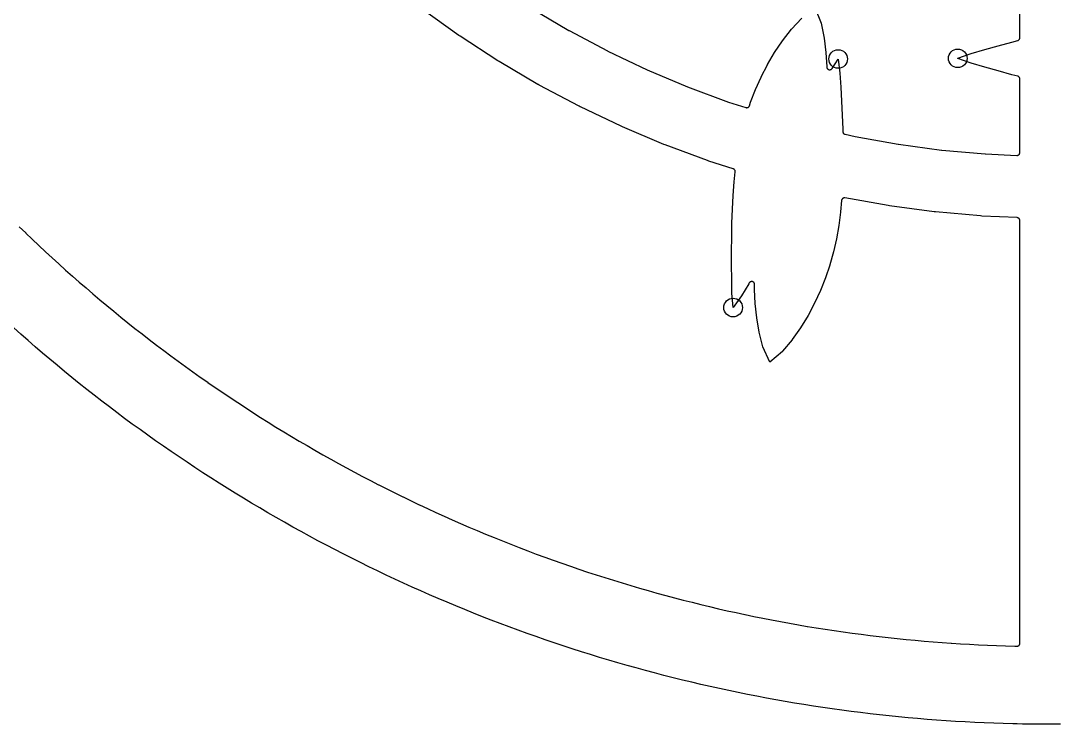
# Model space of a CAD drawing. Header units: millimetres. Extents: x -135 to 135, y -135 to 135.
# Drawn here: x -89.4 to 0.4, y -135 to -73.9 of the extents above; entities that cross this region are included whole.
import ezdxf

# ---------------------------------------------------------------- set-up
doc = ezdxf.new("R2010")
doc.units = ezdxf.units.MM
for name, color, linetype in [('CUT_INNER', 6, 'Continuous'), ('CUT_OUTER', 1, 'Continuous'), ('ENGRAVE', 7, 'Continuous')]:
    doc.layers.add(name, color=color, linetype=linetype)

msp = doc.modelspace()

# ---------------------------------------------------------------- linework, layer by layer
at = {"layer": 'CUT_INNER'}
for points in [[(-20.4878, -72.7719), (-19.9625, -74.1225), (-19.9608, -74.1274), (-19.9595, -74.1325), (-19.6955, -75.4119), (-19.694, -75.4215), (-19.5353, -76.6731), (-19.5346, -76.681), (-19.4584, -77.911), (-19.4582, -77.9184), (-19.4582, -77.9187), (-19.4569, -77.9434), (-19.4532, -77.9679), (-19.4471, -77.9918), (-19.4386, -78.0151), (-19.4279, -78.0374), (-19.4151, -78.0585), (-19.4002, -78.0783), (-19.3835, -78.0964), (-19.365, -78.1129), (-19.345, -78.1274), (-19.3237, -78.1399), (-19.3012, -78.1502), (-19.2778, -78.1583), (-19.2538, -78.164), (-19.2293, -78.1673), (-19.2045, -78.1682), (-19.1799, -78.1666), (-19.1555, -78.1626), (-19.1316, -78.1562), (-19.1085, -78.1475), (-19.0863, -78.1365), (-19.0653, -78.1234), (-19.0458, -78.1083), (-19.0278, -78.0913), (-19.0116, -78.0726), (-18.9973, -78.0524), (-18.478, -77.2366), (-18.475, -77.2324), (-18.474, -77.2379), (-18.322, -78.4658), (-18.3213, -78.4733), (-18.2444, -79.6897), (-18.2443, -79.6911), (-18.1803, -80.9074), (-18.1249, -82.1231), (-18.0796, -83.3371), (-18.0796, -83.3385), (-18.0746, -83.5292), (-18.0727, -83.5546), (-18.0681, -83.5796), (-18.0611, -83.6041), (-18.0516, -83.6277), (-18.0398, -83.6502), (-18.0257, -83.6714), (-18.0096, -83.691), (-17.9915, -83.7089), (-17.9718, -83.7249), (-17.9505, -83.7388), (-17.9279, -83.7505), (-17.9042, -83.7598), (-17.8797, -83.7666), (-16.9981, -83.9655), (-16.9872, -83.9677), (-13.2568, -84.6369), (-13.2459, -84.6386), (-9.4894, -85.1416), (-9.4784, -85.1428), (-5.7034, -85.4787), (-5.6923, -85.4795), (-2.9611, -85.6007), (-2.9359, -85.6006), (-2.9108, -85.5979), (-2.8861, -85.5927), (-2.8621, -85.585), (-2.8389, -85.5749), (-2.8169, -85.5626), (-2.7963, -85.5481), (-2.7772, -85.5316), (-2.7599, -85.5133), (-2.7445, -85.4933), (-2.7312, -85.4719), (-2.7201, -85.4492), (-2.7114, -85.4255), (-2.7051, -85.4011), (-2.7013, -85.3762), (-2.7, -85.351), (-2.7, -78.9692), (-2.7013, -78.944), (-2.7051, -78.9191), (-2.7114, -78.8947), (-2.7201, -78.871), (-2.7311, -78.8484), (-2.7444, -78.8269), (-2.7598, -78.8069), (-2.7771, -78.7886), (-2.7962, -78.7721), (-2.8168, -78.7576), (-2.8388, -78.7453), (-2.8619, -78.7352), (-2.8859, -78.7275), (-3.3956, -78.5924), (-4.5697, -78.2707), (-5.7438, -77.9402), (-5.7451, -77.9398), (-6.9148, -77.5971), (-6.9219, -77.5948), (-8.0863, -77.1764), (-8.0914, -77.1742), (-8.0863, -77.1721), (-6.9219, -76.7536), (-6.9148, -76.7513), (-5.7451, -76.4086), (-5.7438, -76.4082), (-4.5714, -76.0782), (-3.3976, -75.7565), (-2.8859, -75.6209), (-2.8619, -75.6132), (-2.8388, -75.6031), (-2.8168, -75.5908), (-2.7962, -75.5763), (-2.7771, -75.5598), (-2.7598, -75.5415), (-2.7444, -75.5215), (-2.7311, -75.5001), (-2.7201, -75.4774), (-2.7114, -75.4538), (-2.7051, -75.4293), (-2.7013, -75.4044), (-2.7, -75.3792), (-2.7, -67.9562)], [(-89.5662, -91.793), (-89.0024, -92.3398), (-89.0013, -92.3409), (-88.4341, -92.8842), (-88.433, -92.8852), (-87.8625, -93.425), (-87.8614, -93.4261), (-87.2876, -93.9624), (-87.2865, -93.9634), (-86.7095, -94.4962), (-86.7083, -94.4972), (-86.128, -95.0265), (-86.1269, -95.0275), (-85.5433, -95.5531), (-85.5422, -95.5542), (-84.9554, -96.0762), (-84.9542, -96.0772), (-84.3643, -96.5957), (-84.3631, -96.5967), (-83.77, -97.1115), (-83.7688, -97.1125), (-83.1726, -97.6237), (-83.1714, -97.6247), (-82.572, -98.1322), (-82.5708, -98.1332), (-81.9683, -98.637), (-81.9671, -98.638), (-81.3615, -99.1381), (-81.3603, -99.1391), (-80.7517, -99.6355), (-80.7505, -99.6364), (-80.1388, -100.1291), (-80.1376, -100.13), (-79.5229, -100.6189), (-79.5217, -100.6199), (-78.9041, -101.105), (-78.9028, -101.1059), (-78.2822, -101.5872), (-78.281, -101.5881), (-77.6574, -102.0656), (-77.6562, -102.0665), (-77.0297, -102.5402), (-77.0284, -102.5411), (-76.3991, -103.0109), (-76.3978, -103.0118), (-75.7655, -103.4777), (-75.7643, -103.4786), (-75.1292, -103.9407), (-75.128, -103.9416), (-74.49, -104.3997), (-74.4888, -104.4006), (-73.848, -104.8548), (-73.8468, -104.8557), (-73.2033, -105.306), (-73.202, -105.3068), (-72.5557, -105.7531), (-72.5545, -105.754), (-71.9055, -106.1963), (-71.9042, -106.1972), (-71.2525, -106.6355), (-71.2512, -106.6364), (-70.5969, -107.0707), (-70.5956, -107.0716), (-69.9386, -107.5019), (-69.9373, -107.5027), (-69.2776, -107.929), (-69.2763, -107.9298), (-68.6141, -108.3521), (-68.6128, -108.3529), (-67.948, -108.771), (-67.9467, -108.7718), (-67.2793, -109.1859), (-67.278, -109.1867), (-66.6081, -109.5967), (-66.6067, -109.5975), (-65.9343, -110.0033), (-65.933, -110.0041), (-65.2581, -110.4058), (-65.2568, -110.4066), (-64.5795, -110.8041), (-64.5781, -110.8049), (-63.8984, -111.1983), (-63.897, -111.1991), (-63.2149, -111.5883), (-63.2135, -111.589), (-62.529, -111.9741), (-62.5276, -111.9748), (-61.8407, -112.3556), (-61.8394, -112.3564), (-61.1502, -112.733), (-61.1488, -112.7337), (-60.4573, -113.106), (-60.456, -113.1068), (-59.7622, -113.4749), (-59.7608, -113.4756), (-59.0648, -113.8394), (-59.0634, -113.8401), (-58.3652, -114.1997), (-58.3638, -114.2004), (-57.6633, -114.5557), (-57.662, -114.5564), (-56.9594, -114.9073), (-56.958, -114.908), (-56.2532, -115.2547), (-56.2518, -115.2553), (-55.545, -115.5977), (-55.5436, -115.5983), (-54.8346, -115.9363), (-54.8332, -115.937), (-54.1222, -116.2706), (-54.1208, -116.2712), (-53.4078, -116.6005), (-53.4064, -116.6011), (-52.6913, -116.926), (-52.6899, -116.9266), (-51.9729, -117.2471), (-51.9715, -117.2477), (-51.2525, -117.5638), (-51.2511, -117.5644), (-50.5302, -117.876), (-50.5288, -117.8767), (-49.806, -118.1839), (-49.8045, -118.1845), (-49.0799, -118.4873), (-49.0784, -118.4878), (-48.3519, -118.7862), (-48.3505, -118.7868), (-47.6221, -119.0806), (-47.6207, -119.0812), (-46.8906, -119.3706), (-46.8892, -119.3711), (-46.1573, -119.656), (-46.1558, -119.6566), (-45.4222, -119.937), (-45.4208, -119.9376), (-44.6854, -120.2135), (-44.684, -120.214), (-43.947, -120.4854), (-43.9455, -120.4859), (-43.2068, -120.7528), (-43.2054, -120.7533), (-42.4651, -121.0156), (-42.4637, -121.0161), (-41.7218, -121.2739), (-41.7203, -121.2744), (-40.9769, -121.5276), (-40.9754, -121.5281), (-40.2304, -121.7767), (-40.229, -121.7772), (-39.4824, -122.0213), (-39.481, -122.0218), (-38.733, -122.2613), (-38.7315, -122.2617), (-37.9821, -122.4966), (-37.9806, -122.4971), (-37.2297, -122.7274), (-37.2283, -122.7278), (-36.476, -122.9535), (-36.4745, -122.9539), (-35.7209, -123.175), (-35.7194, -123.1754), (-34.9644, -123.3919), (-34.963, -123.3923), (-34.2066, -123.6041), (-34.2052, -123.6045), (-33.4476, -123.8116), (-33.4461, -123.812), (-32.6873, -124.0145), (-32.6858, -124.0149), (-31.9257, -124.2128), (-31.9242, -124.2131), (-31.163, -124.4063), (-31.1615, -124.4067), (-30.399, -124.5952), (-30.3975, -124.5956), (-29.6339, -124.7794), (-29.6325, -124.7797), (-28.8678, -124.9589), (-28.8663, -124.9592), (-28.1005, -125.1336), (-28.099, -125.134), (-27.3321, -125.3037), (-27.3306, -125.304), (-26.5628, -125.469), (-26.5613, -125.4694), (-25.7924, -125.6297), (-25.7909, -125.63), (-25.0211, -125.7856), (-25.0196, -125.7859), (-24.2488, -125.9367), (-24.2473, -125.937), (-23.4756, -126.0831), (-23.4741, -126.0834), (-22.7015, -126.2248), (-22.7, -126.2251), (-21.9266, -126.3617), (-21.9251, -126.362), (-21.1509, -126.4939), (-21.1494, -126.4941), (-20.3743, -126.6213), (-20.3728, -126.6215), (-19.597, -126.7439), (-19.5955, -126.7441), (-18.8189, -126.8618), (-18.8174, -126.862), (-18.0402, -126.9749), (-18.0387, -126.9751), (-17.2607, -127.0832), (-17.2592, -127.0834), (-16.4806, -127.1867), (-16.4791, -127.1869), (-15.6999, -127.2854), (-15.6984, -127.2856), (-14.9186, -127.3793), (-14.9171, -127.3795), (-14.1368, -127.4685), (-14.1352, -127.4687), (-13.3544, -127.5528), (-13.3528, -127.553), (-12.5715, -127.6324), (-12.5699, -127.6325), (-11.7881, -127.7071), (-11.7866, -127.7072), (-11.0043, -127.777), (-11.0027, -127.7772), (-10.22, -127.8421), (-10.2185, -127.8423), (-9.4354, -127.9024), (-9.4339, -127.9026), (-8.6504, -127.9579), (-8.6489, -127.958), (-7.8651, -128.0086), (-7.8636, -128.0087), (-7.0796, -128.0544), (-7.078, -128.0545), (-6.2937, -128.0955), (-6.2922, -128.0956), (-5.5076, -128.1317), (-5.5061, -128.1317), (-4.7213, -128.1631), (-4.7198, -128.1631), (-3.9348, -128.1896), (-3.9333, -128.1897), (-3.1482, -128.2114), (-3.1466, -128.2114), (-2.9554, -128.2155), (-2.9305, -128.2148), (-2.9058, -128.2116), (-2.8816, -128.206), (-2.8581, -128.198), (-2.8354, -128.1878), (-2.8139, -128.1753), (-2.7937, -128.1607), (-2.7751, -128.1442), (-2.7582, -128.126), (-2.7433, -128.1061), (-2.7303, -128.0849), (-2.7195, -128.0625), (-2.7111, -128.0391), (-2.7049, -128.015), (-2.7012, -127.9904), (-2.7, -127.9656), (-2.7, -91.2568), (-2.7011, -91.233), (-2.7045, -91.2094), (-2.7102, -91.1862), (-2.718, -91.1637), (-2.7279, -91.142), (-2.7399, -91.1214), (-2.7537, -91.102), (-2.7693, -91.084), (-2.7866, -91.0676), (-2.8054, -91.0529), (-2.8255, -91.04), (-2.8467, -91.0291), (-2.8689, -91.0203), (-2.8917, -91.0137), (-2.9152, -91.0092), (-2.9389, -91.007), (-5.9958, -90.8713), (-5.9986, -90.8711), (-6.1154, -90.8634), (-6.1181, -90.8632), (-10.0208, -90.5159), (-10.0236, -90.5156), (-10.1399, -90.5027), (-10.1426, -90.5023), (-14.0261, -89.9823), (-14.0288, -89.9819), (-14.1445, -89.9638), (-14.1472, -89.9633), (-17.8819, -89.2934), (-17.906, -89.2903), (-17.9303, -89.2895), (-17.9546, -89.2911), (-17.9786, -89.295), (-18.0021, -89.3013), (-18.0248, -89.3098), (-18.0467, -89.3205), (-18.0674, -89.3332), (-18.0867, -89.3479), (-18.1046, -89.3644), (-18.1207, -89.3826), (-18.135, -89.4022), (-18.1474, -89.4231), (-18.1576, -89.4452), (-18.1657, -89.4681), (-18.1715, -89.4917), (-18.175, -89.5158), (-18.2699, -90.5129), (-18.2705, -90.5176), (-18.426, -91.6808), (-18.4268, -91.686), (-18.6305, -92.8378), (-18.6316, -92.8435), (-18.8878, -93.983), (-18.8893, -93.989), (-19.2016, -95.1155), (-19.2035, -95.1217), (-19.5754, -96.2344), (-19.5777, -96.2408), (-20.0123, -97.3392), (-20.0151, -97.3456), (-20.5156, -98.429), (-20.5188, -98.4354), (-21.0886, -99.5031), (-21.0923, -99.5095), (-21.7363, -100.5602), (-21.7407, -100.5669), (-22.4678, -101.5979), (-22.4737, -101.6056), (-23.3068, -102.6118), (-23.3103, -102.6157), (-23.3141, -102.6193), (-24.4114, -103.5658), (-24.416, -103.5693), (-24.4185, -103.5642), (-25.0032, -102.2383), (-25.0051, -102.2334), (-25.0066, -102.2284), (-25.3271, -100.9619), (-25.3291, -100.9524), (-25.5431, -99.7091), (-25.5442, -99.7012), (-25.6748, -98.4758), (-25.6754, -98.4684), (-25.7317, -97.2595), (-25.7318, -97.2523), (-25.7269, -96.8062), (-25.7279, -96.7821), (-25.7311, -96.7581), (-25.7366, -96.7346), (-25.7444, -96.7117), (-25.7544, -96.6896), (-25.7664, -96.6687), (-25.7804, -96.649), (-25.7962, -96.6307), (-25.8138, -96.6141), (-25.8328, -96.5992), (-25.8532, -96.5862), (-25.8748, -96.5753), (-25.8973, -96.5665), (-25.9206, -96.5599), (-25.9444, -96.5556), (-25.9684, -96.5536), (-25.9926, -96.554), (-26.0166, -96.5566), (-26.0403, -96.5616), (-26.0634, -96.5689), (-26.0856, -96.5783), (-26.1069, -96.5899), (-26.1269, -96.6034), (-26.1455, -96.6188), (-26.1625, -96.636), (-26.1778, -96.6547), (-26.1913, -96.6748), (-26.2369, -96.7507), (-26.2376, -96.7519), (-26.8759, -97.7902), (-26.8801, -97.7964), (-27.5904, -98.8101), (-27.5935, -98.8142), (-27.5943, -98.8086), (-27.6916, -97.5751), (-27.692, -97.5676), (-27.7149, -96.349), (-27.7149, -96.3477), (-27.7248, -95.1297), (-27.7263, -93.9127), (-27.7177, -92.6979), (-27.7177, -92.6965), (-27.6954, -91.4875), (-27.6954, -91.4856), (-27.6549, -90.282), (-27.6548, -90.2796), (-27.5912, -89.0829), (-27.591, -89.0799), (-27.4991, -87.8915), (-27.4988, -87.8879), (-27.4081, -87.0349), (-27.4067, -87.0105), (-27.4077, -86.9861), (-27.4111, -86.962), (-27.4168, -86.9383), (-27.4247, -86.9152), (-27.4349, -86.8931), (-27.4472, -86.872), (-27.4615, -86.8523), (-27.4776, -86.834), (-27.4955, -86.8174), (-27.5149, -86.8026), (-27.5356, -86.7897), (-27.5575, -86.779), (-27.5803, -86.7704), (-29.6931, -86.0922), (-29.6957, -86.0913), (-29.8063, -86.0531), (-29.8089, -86.0521), (-33.4827, -84.6903), (-33.4853, -84.6893), (-33.5941, -84.6462), (-33.5967, -84.6452), (-37.2065, -83.1217), (-37.209, -83.1206), (-37.3158, -83.0727), (-37.3183, -83.0716), (-40.857, -81.3895), (-40.8595, -81.3883), (-40.964, -81.3357), (-40.9665, -81.3344), (-44.4271, -79.497), (-44.4295, -79.4957), (-44.5316, -79.4385), (-44.534, -79.4372), (-47.9097, -77.4481), (-47.9121, -77.4466), (-48.0115, -77.385), (-48.0139, -77.3835), (-51.298, -75.2467), (-51.3003, -75.2451), (-51.397, -75.1791), (-51.3992, -75.1775), (-54.5853, -72.8971)], [(-45.1131, -72.8282), (-41.8478, -74.7522), (-41.8382, -74.7577), (-38.4908, -76.535), (-38.4809, -76.5399), (-35.0579, -78.167), (-35.0478, -78.1715), (-31.5561, -79.6452), (-31.5458, -79.6493), (-27.9921, -80.9666), (-27.9816, -80.9702), (-26.4888, -81.4494), (-26.4651, -81.4557), (-26.441, -81.4597), (-26.4166, -81.4613), (-26.3921, -81.4605), (-26.3678, -81.4574), (-26.344, -81.4518), (-26.3208, -81.444), (-26.2985, -81.4339), (-26.2773, -81.4217), (-26.2574, -81.4075), (-26.239, -81.3914), (-26.2222, -81.3736), (-26.2072, -81.3543), (-26.1942, -81.3335), (-26.1833, -81.3116), (-26.1746, -81.2888), (-26.0744, -80.9809), (-26.0722, -80.9748), (-25.6513, -79.8796), (-25.6487, -79.8734), (-25.1658, -78.7953), (-25.1627, -78.789), (-24.6147, -77.7289), (-24.6112, -77.7226), (-23.9946, -76.6813), (-23.9906, -76.675), (-23.3006, -75.654), (-23.2959, -75.6475), (-22.5238, -74.6498), (-22.5176, -74.6423), (-21.6406, -73.674)]]:
    msp.add_lwpolyline(points, dxfattribs=at)
at = {"layer": 'CUT_OUTER'}
msp.add_lwpolyline([(0.8283, -134.9975), (0, -135), (-0.8283, -134.9975), (-1.6567, -134.9898), (-2.4849, -134.9771), (-2.9343, -134.9675), (-3.3123, -134.9594), (-4.1403, -134.9365), (-4.9682, -134.9085), (-5.7959, -134.8755), (-6.6234, -134.8374), (-7.4506, -134.7942), (-8.2775, -134.746), (-9.1042, -134.6927), (-9.9305, -134.6343), (-10.7564, -134.5708), (-11.5819, -134.5023), (-12.4069, -134.4287), (-13.2316, -134.35), (-14.0557, -134.2663), (-14.8792, -134.1775), (-15.7023, -134.0837), (-16.5247, -133.9848), (-17.3465, -133.8809), (-18.1676, -133.772), (-18.9881, -133.658), (-19.8079, -133.5389), (-20.6269, -133.4149), (-21.4451, -133.2858), (-22.2625, -133.1517), (-23.0791, -133.0126), (-23.8948, -132.8685), (-24.7096, -132.7194), (-25.5235, -132.5653), (-26.3364, -132.4062), (-27.1484, -132.2421), (-27.9593, -132.073), (-28.7691, -131.899), (-29.5779, -131.72), (-30.3856, -131.536), (-31.1921, -131.3471), (-31.9974, -131.1532), (-32.8016, -130.9544), (-33.6045, -130.7507), (-34.4061, -130.542), (-35.2065, -130.3284), (-36.0055, -130.11), (-36.8031, -129.8866), (-37.5994, -129.6583), (-38.3943, -129.4252), (-39.1877, -129.1872), (-39.9796, -128.9443), (-40.7701, -128.6965), (-41.559, -128.444), (-42.3463, -128.1865), (-43.132, -127.9243), (-43.9162, -127.6572), (-44.6986, -127.3854), (-45.4794, -127.1087), (-46.2585, -126.8273), (-47.0358, -126.541), (-47.8114, -126.25), (-48.5851, -125.9543), (-49.357, -125.6538), (-50.1271, -125.3486), (-50.8953, -125.0387), (-51.6616, -124.724), (-52.4259, -124.4047), (-53.1882, -124.0807), (-53.9486, -123.752), (-54.7069, -123.4186), (-55.4631, -123.0806), (-56.2173, -122.738), (-56.9693, -122.3907), (-57.7192, -122.0389), (-58.467, -121.6824), (-59.2125, -121.3214), (-59.9558, -120.9558), (-60.6968, -120.5856), (-61.4356, -120.2109), (-62.172, -119.8317), (-62.9061, -119.448), (-63.6379, -119.0597), (-64.3672, -118.667), (-65.0941, -118.2698), (-65.8186, -117.8682), (-66.5406, -117.4621), (-67.2601, -117.0516), (-67.977, -116.6367), (-68.6914, -116.2174), (-69.4032, -115.7938), (-70.1124, -115.3657), (-70.819, -114.9334), (-71.5228, -114.4967), (-72.224, -114.0556), (-72.9225, -113.6103), (-73.6182, -113.1608), (-74.3112, -112.7069), (-75.0013, -112.2488), (-75.6887, -111.7865), (-76.3732, -111.32), (-77.0548, -110.8493), (-77.7335, -110.3744), (-78.4093, -109.8953), (-79.0821, -109.4122), (-79.7519, -108.9249), (-80.4188, -108.4335), (-81.0826, -107.938), (-81.7434, -107.4384), (-82.4011, -106.9349), (-83.0557, -106.4272), (-83.7071, -105.9156), (-84.3554, -105.4), (-85.0006, -104.8804), (-85.6425, -104.3569), (-86.2812, -103.8294), (-86.9167, -103.2981), (-87.5489, -102.7628), (-88.1778, -102.2237), (-88.8033, -101.6807), (-89.4256, -101.1339), (-90.0444, -100.5833)], dxfattribs=at)
at = {"layer": 'ENGRAVE'}
for centre in [(-18.4748, -77.2316), (-8.0923, -77.1742), (-27.5938, -98.8149)]:
    msp.add_circle(centre, 0.81, dxfattribs=at)

doc.saveas('drawing.dxf')
